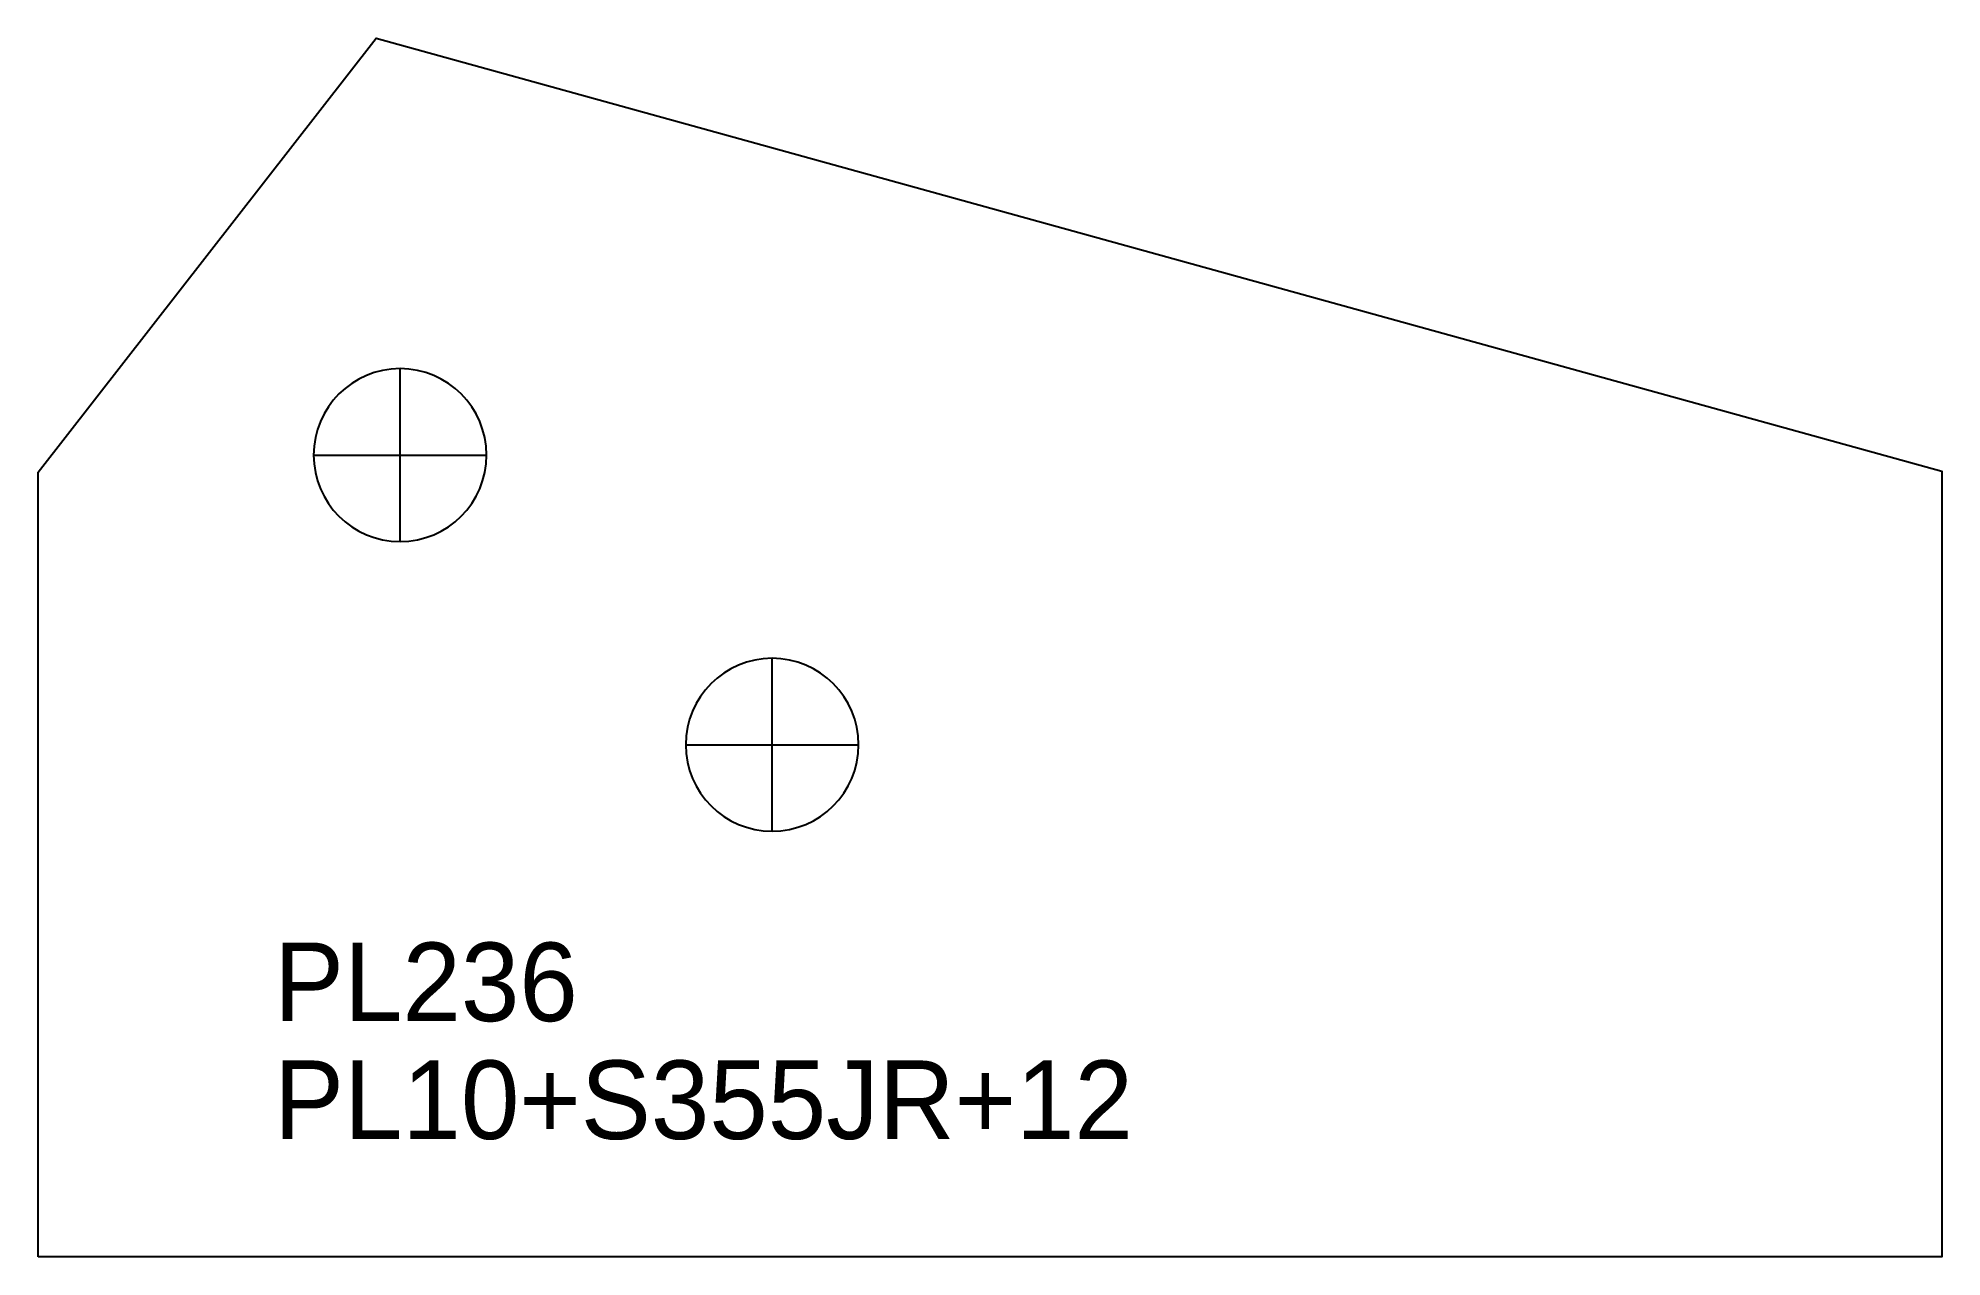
# Model space of a CAD drawing. Extents: x 0 to 242, y 0 to 155.
import ezdxf

# ---------------------------------------------------------------- set-up
doc = ezdxf.new("R2010")
doc.units = 0
for name, color, linetype in [('22', 7, 'CONTINUOUS'), ('CUT', 7, 'CONTINUOUS'), ('SCRIBE', 3, 'CONTINUOUS'), ('TEXT', 7, 'CONTINUOUS')]:
    doc.layers.add(name, color=color, linetype=linetype)

msp = doc.modelspace()

# ---------------------------------------------------------------- linework, layer by layer
at = {"layer": '22', "color": 7, "linetype": 'CONTINUOUS'}
for p, q in [((46.05, 91.03), (46.05, 113.03)), ((35.05, 102.03), (57.05, 102.03)), ((93.39, 54.17), (93.39, 76.17)), ((82.39, 65.17), (104.39, 65.17))]:
    msp.add_line(p, q, dxfattribs=at)
for points in [[(46.05, 113.03, 1), (46.05, 91.03, 1)], [(93.39, 76.17, 1), (93.39, 54.17, 1)]]:
    msp.add_lwpolyline(points, format="xyb", close=True, dxfattribs=at)
at = {"layer": 'CUT', "color": 7, "linetype": 'CONTINUOUS'}
msp.add_lwpolyline([(0, 0), (0, 99.86), (43, 155.09), (242.21, 100), (242.21, 0)], close=True, dxfattribs=at)

# ---------------------------------------------------------------- texts
at = {"layer": 'SCRIBE', "color": 3}
msp.add_text('PL236', height=10, dxfattribs=at).set_placement((30, 30))
at = {"layer": 'TEXT', "color": 7}
msp.add_text('PL10+S355JR+12', height=10, dxfattribs=at).set_placement((30, 15))

doc.saveas('drawing.dxf')
